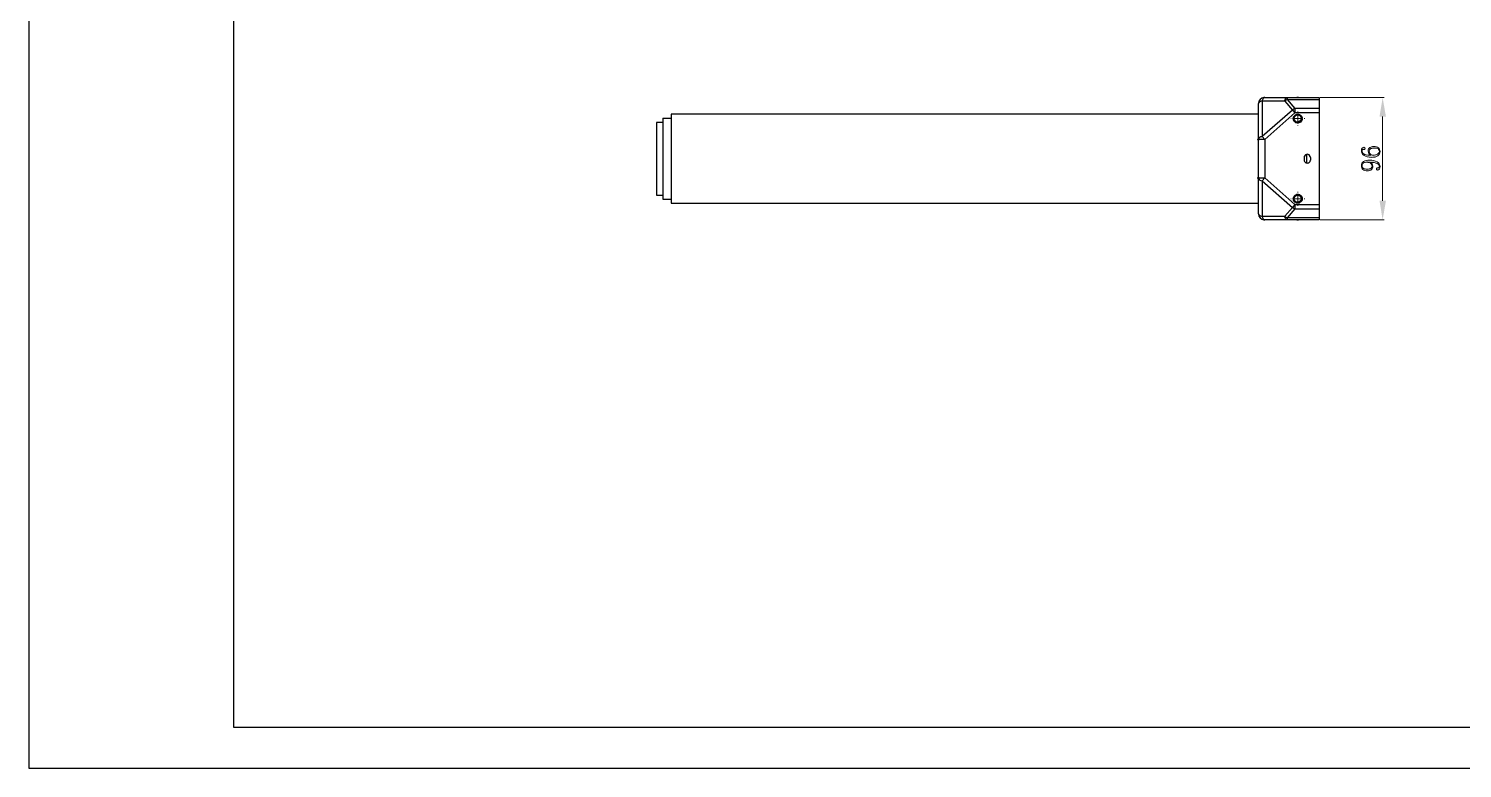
# Model space of a CAD drawing. Header units: millimetres. Extents: x 0 to 297, y 0 to 210.
# Drawn here: x 0.3 to 174.7, y 0.2 to 90 of the extents above; entities that cross this region are included whole.
import ezdxf

# ---------------------------------------------------------------- set-up
doc = ezdxf.new("R2010")
doc.units = ezdxf.units.MM

msp = doc.modelspace()

# ---------------------------------------------------------------- hatches: boundary and pattern name
h = msp.add_hatch(color=7)
h.dxf.hatch_style = 2
h.paths.add_polyline_path([(164.673386, 79.356813), (165.456588, 79.356813), (165.054386, 81.664015)])
h = msp.add_hatch(color=7)
edge = h.paths.add_edge_path(flags=0)
edge.add_spline(control_points=[(149.941386, 76.732164), (150.022868, 76.732164), (150.089535, 76.665497), (150.089535, 76.584015), (150.089535, 76.502533), (150.022868, 76.435866), (149.941386, 76.435866), (149.941386, 76.435866), (149.92029, 76.435866), (149.92029, 76.435866), (149.838808, 76.435866), (149.772141, 76.502533), (149.772141, 76.584015), (149.772141, 76.665497), (149.838808, 76.732164), (149.92029, 76.732164), (149.92029, 76.732164), (149.941386, 76.732164), (149.941386, 76.732164)], knot_values=[0, 0, 0, 0, 1, 1, 1, 2, 2, 2, 3, 3, 3, 4, 4, 4, 5, 5, 5, 6, 6, 6, 6], degree=3, periodic=1)
h = msp.add_hatch(color=7)
edge = h.paths.add_edge_path(flags=0)
edge.add_spline(control_points=[(163.170588, 72.964515), (163.361088, 72.964515), (163.50929, 73.006813), (163.615088, 73.070313), (163.69979, 73.155015), (163.76329, 73.239611), (163.76329, 73.345515), (163.76329, 73.472515), (163.69979, 73.578313), (163.57279, 73.684111), (163.44579, 73.768813), (163.339886, 73.811111), (163.234088, 73.811111), (163.022386, 73.811111), (162.853088, 73.790015), (162.726088, 73.726515), (162.62029, 73.641813), (162.55679, 73.536015), (162.55679, 73.387813), (162.55679, 73.239611), (162.599088, 73.133813), (162.726088, 73.070313), (162.831886, 73.006813), (162.980088, 72.964515), (163.170588, 72.964515), (163.170588, 72.964515), (163.170588, 72.964515), (163.170588, 72.964515)], knot_values=[0, 0, 0, 0, 1, 1, 1, 2, 2, 2, 3, 3, 3, 4, 4, 4, 5, 5, 5, 6, 6, 6, 7, 7, 7, 8, 8, 8, 9, 9, 9, 9], degree=3, periodic=1)
edge = h.paths.add_edge_path(flags=0)
edge.add_spline(control_points=[(163.869088, 73.324313), (163.869088, 73.155015), (163.805588, 73.006813), (163.69979, 72.922111), (163.593886, 72.816313), (163.424588, 72.752813), (163.170588, 72.752813), (162.980088, 72.752813), (162.81079, 72.816313), (162.662588, 72.922111), (162.535588, 73.028015), (162.472088, 73.197313), (162.472088, 73.409015), (162.472088, 73.620611), (162.55679, 73.768813), (162.726088, 73.895813), (162.895386, 74.022813), (163.149386, 74.065111), (163.466886, 74.065111), (163.82679, 74.065111), (164.14429, 74.001611), (164.377088, 73.853515), (164.609886, 73.726515), (164.736886, 73.514813), (164.736886, 73.282015), (164.736886, 73.176111), (164.694588, 73.070313), (164.65229, 72.985611), (164.58879, 72.901015), (164.52529, 72.858611), (164.440588, 72.858611), (164.39829, 72.858611), (164.377088, 72.879813), (164.33479, 72.901015), (164.292386, 72.922111), (164.292386, 72.964515), (164.292386, 73.006813), (164.292386, 73.070313), (164.313588, 73.091515), (164.33479, 73.112611), (164.377088, 73.133813), (164.419386, 73.133813), (164.482886, 73.133813), (164.52529, 73.133813), (164.546386, 73.155015), (164.567588, 73.155015), (164.58879, 73.155015), (164.609886, 73.176111), (164.609886, 73.176111), (164.631088, 73.197313), (164.631088, 73.197313), (164.631088, 73.218515), (164.65229, 73.239611), (164.65229, 73.260813), (164.65229, 73.303111), (164.65229, 73.451313), (164.546386, 73.557111), (164.377088, 73.663015), (164.20779, 73.747611), (163.911386, 73.811111), (163.50929, 73.811111), (163.615088, 73.768813), (163.69979, 73.705313), (163.76329, 73.620611), (163.82679, 73.536015), (163.869088, 73.451313), (163.869088, 73.324313), (163.869088, 73.324313), (163.869088, 73.324313), (163.869088, 73.324313)], knot_values=[0, 0, 0, 0, 1, 1, 1, 2, 2, 2, 3, 3, 3, 4, 4, 4, 5, 5, 5, 6, 6, 6, 7, 7, 7, 8, 8, 8, 9, 9, 9, 10, 10, 10, 11, 11, 11, 12, 12, 12, 13, 13, 13, 14, 14, 14, 15, 15, 15, 16, 16, 16, 17, 17, 17, 18, 18, 18, 19, 19, 19, 20, 20, 20, 21, 21, 21, 22, 22, 22, 23, 23, 23, 23], degree=3, periodic=1)
edge = h.paths.add_edge_path(flags=0)
edge.add_spline(control_points=[(163.82679, 74.657813), (164.08079, 74.657813), (164.292386, 74.721313), (164.419386, 74.806015), (164.567588, 74.890611), (164.65229, 74.996515), (164.65229, 75.123515), (164.65229, 75.271611), (164.58879, 75.356313), (164.504088, 75.441015), (164.39829, 75.504515), (164.228886, 75.525611), (163.95379, 75.525611), (163.784386, 75.525611), (163.657386, 75.504515), (163.551588, 75.419813), (163.466886, 75.356313), (163.424588, 75.271611), (163.424588, 75.165813), (163.424588, 75.060015), (163.44579, 74.975313), (163.50929, 74.890611), (163.551588, 74.806015), (163.657386, 74.742515), (163.82679, 74.657813), (163.82679, 74.657813), (163.82679, 74.657813), (163.82679, 74.657813)], knot_values=[0, 0, 0, 0, 1, 1, 1, 2, 2, 2, 3, 3, 3, 4, 4, 4, 5, 5, 5, 6, 6, 6, 7, 7, 7, 8, 8, 8, 9, 9, 9, 9], degree=3, periodic=1)
edge = h.paths.add_edge_path(flags=0)
edge.add_spline(control_points=[(163.297588, 75.165813), (163.297588, 75.377515), (163.361088, 75.525611), (163.488088, 75.610313), (163.63629, 75.695015), (163.784386, 75.737313), (163.95379, 75.737313), (164.228886, 75.737313), (164.419386, 75.673813), (164.546386, 75.568015), (164.673386, 75.441015), (164.736886, 75.292813), (164.736886, 75.123515), (164.736886, 74.890611), (164.631088, 74.721313), (164.46179, 74.594313), (164.292386, 74.467313), (164.038386, 74.403813), (163.69979, 74.403813), (163.297588, 74.403813), (163.00129, 74.488515), (162.789588, 74.636611), (162.577886, 74.784813), (162.472088, 74.975313), (162.472088, 75.229313), (162.472088, 75.356313), (162.49329, 75.462111), (162.577886, 75.525611), (162.641386, 75.610313), (162.704886, 75.631515), (162.74729, 75.631515), (162.81079, 75.631515), (162.831886, 75.631515), (162.87429, 75.610313), (162.895386, 75.589111), (162.916588, 75.546813), (162.916588, 75.504515), (162.916588, 75.462111), (162.895386, 75.419813), (162.87429, 75.398611), (162.853088, 75.377515), (162.81079, 75.356313), (162.768386, 75.356313), (162.74729, 75.356313), (162.74729, 75.377515), (162.726088, 75.377515), (162.704886, 75.377515), (162.68379, 75.377515), (162.662588, 75.377515), (162.641386, 75.377515), (162.599088, 75.356313), (162.577886, 75.335111), (162.55679, 75.314015), (162.55679, 75.271611), (162.55679, 75.208111), (162.55679, 75.060015), (162.62029, 74.933015), (162.74729, 74.827111), (162.87429, 74.721313), (163.170588, 74.657813), (163.615088, 74.657813), (163.50929, 74.721313), (163.424588, 74.784813), (163.38229, 74.869515), (163.31879, 74.975313), (163.297588, 75.060015), (163.297588, 75.165813)], knot_values=[0, 0, 0, 0, 1, 1, 1, 2, 2, 2, 3, 3, 3, 4, 4, 4, 5, 5, 5, 6, 6, 6, 7, 7, 7, 8, 8, 8, 9, 9, 9, 10, 10, 10, 11, 11, 11, 12, 12, 12, 13, 13, 13, 14, 14, 14, 15, 15, 15, 16, 16, 16, 17, 17, 17, 18, 18, 18, 19, 19, 19, 20, 20, 20, 21, 21, 21, 22, 22, 22, 22], degree=3, periodic=1)
h = msp.add_hatch(color=7)
edge = h.paths.add_edge_path(flags=0)
edge.add_spline(control_points=[(149.92029, 71.757962), (149.838808, 71.757962), (149.772141, 71.824629), (149.772141, 71.906111), (149.772141, 71.987593), (149.838808, 72.05426), (149.92029, 72.05426), (149.92029, 72.05426), (149.941386, 72.05426), (149.941386, 72.05426), (150.022868, 72.05426), (150.089535, 71.987593), (150.089535, 71.906111), (150.089535, 71.824629), (150.022868, 71.757962), (149.941386, 71.757962), (149.941386, 71.757962), (149.92029, 71.757962), (149.92029, 71.757962)], knot_values=[0, 0, 0, 0, 1, 1, 1, 2, 2, 2, 3, 3, 3, 4, 4, 4, 5, 5, 5, 6, 6, 6, 6], degree=3, periodic=1)
h = msp.add_hatch(color=7)
h.dxf.hatch_style = 2
h.paths.add_polyline_path([(164.673386, 69.133313), (165.456588, 69.133313), (165.054386, 66.826111)])

# ---------------------------------------------------------------- linework, layer by layer
at = {"color": 7, "lineweight": 30}
for points in [[(0.335315, 209.701111), (0.335315, 0.151111)], [(25.26979, 204.705813), (25.26979, 5.146515)], [(25.26979, 5.146515), (291.71579, 5.146515)], [(0.335315, 0.151111), (296.689815, 0.151111)]]:
    msp.add_lwpolyline(points, dxfattribs=at)
at = {"color": 7, "lineweight": 25}
for points in [[(149.92029, 80.902015), (149.92029, 76.584015)], [(150.385886, 81.240611), (150.385886, 76.943813)], [(153.137588, 81.240611), (150.385886, 81.240611)], [(150.703386, 81.664015), (153.433886, 81.664015)], [(153.137588, 81.240611), (153.15879, 81.346515), (153.179886, 81.431111), (153.264588, 81.558111), (153.34929, 81.642813), (153.391588, 81.664015), (153.433886, 81.664015)], [(153.433886, 81.452313), (153.41279, 81.431111), (153.391588, 81.410015), (153.34929, 81.410015), (153.306886, 81.367611), (153.28579, 81.367611), (153.243386, 81.346515), (153.22229, 81.325313), (153.201088, 81.304111), (153.179886, 81.283015), (153.15879, 81.261813), (153.137588, 81.240611)], [(153.137588, 81.240611), (154.068886, 80.161111)], [(153.433886, 81.664015), (153.433886, 81.621611), (153.433886, 81.452313)], [(153.433886, 81.664015), (154.61929, 81.664015)], [(153.433886, 81.452313), (154.386386, 80.351611)], [(153.433886, 81.452313), (157.34979, 81.452313), (157.34979, 80.351611)], [(154.386386, 80.351611), (154.344088, 80.330515), (154.322886, 80.330515), (154.30179, 80.309313), (154.259386, 80.288111), (154.23829, 80.288111), (154.217088, 80.267015), (154.195886, 80.245813), (154.17479, 80.224611), (154.132386, 80.203515), (154.11129, 80.203515), (154.068886, 80.161111)], [(154.386386, 80.351611), (154.386386, 80.097611), (154.386386, 79.801313)], [(157.34979, 80.351611), (154.386386, 80.351611)], [(154.725088, 81.664015), (154.61929, 81.664015)], [(154.640386, 81.664015), (154.80979, 81.664015)], [(154.830886, 81.664015), (154.725088, 81.664015)], [(154.830886, 81.664015), (157.34979, 81.664015), (157.34979, 81.452313)], [(157.34979, 80.351611), (157.34979, 79.801313)], [(77.46679, 78.658313), (76.70479, 78.658313)], [(76.70479, 78.658313), (76.70479, 69.831813)], [(77.46679, 79.166313), (77.46679, 74.255611)], [(77.46679, 79.166313), (78.48279, 79.166313)], [(77.46679, 79.166313), (77.46679, 74.255611), (77.46679, 69.345015)], [(149.92029, 79.653111), (78.48279, 79.653111)], [(78.48279, 79.653111), (78.48279, 68.837015)], [(78.48279, 79.653111), (78.48279, 68.837015)], [(154.068886, 80.161111), (150.385886, 76.943813)], [(154.386386, 79.801313), (150.703386, 76.584015)], [(154.068886, 80.161111), (154.386386, 79.801313)], [(154.195886, 79.018111), (154.195886, 79.060515), (154.17479, 79.081611), (154.17479, 79.124015)], [(155.275386, 79.124015), (155.275386, 79.081611), (155.25429, 79.081611), (155.25429, 78.975813), (155.233088, 78.954611), (155.233088, 78.933515), (155.211886, 78.891111), (155.19079, 78.827611), (155.042588, 78.679515), (155.00029, 78.658313), (154.87329, 78.594813), (154.830886, 78.594813), (154.767386, 78.573611), (154.68279, 78.573611), (154.61929, 78.594813), (154.576886, 78.594813), (154.55579, 78.616015), (154.513386, 78.616015), (154.449886, 78.637111), (154.322886, 78.764111), (154.30179, 78.764111), (154.280588, 78.785313), (154.280588, 78.806515), (154.259386, 78.827611), (154.259386, 78.870015), (154.23829, 78.891111), (154.217088, 78.912313), (154.217088, 78.954611), (154.195886, 78.975813), (154.195886, 79.018111)], [(157.34979, 79.801313), (154.386386, 79.801313)], [(155.275386, 79.124015), (155.25429, 79.166313), (155.25429, 79.208611)], [(157.34979, 79.801313), (157.34979, 68.688813)], [(150.385886, 76.943813), (150.343588, 76.943813), (150.30129, 76.922611), (150.258886, 76.922611), (150.195386, 76.901515), (150.153088, 76.880313), (150.04729, 76.774515), (150.004886, 76.753313), (149.941386, 76.626313)], [(150.385886, 76.943813), (150.703386, 76.584015)], [(149.941386, 76.626313), (149.92029, 76.584015)], [(149.92029, 76.584015), (149.92029, 71.906111)], [(149.941386, 76.626313), (149.941386, 76.584015)], [(150.153088, 76.584015), (149.941386, 76.584015)], [(150.703386, 76.584015), (150.153088, 76.584015)], [(150.703386, 76.584015), (150.703386, 71.906111)], [(77.46679, 74.255611), (77.46679, 69.345015), (78.48279, 69.345015)], [(155.804588, 74.784813), (155.804588, 73.705313)], [(156.27029, 74.403813), (156.27029, 74.086313)], [(149.92029, 71.906111), (149.941386, 71.863813)], [(149.941386, 71.906111), (149.941386, 71.863813)], [(149.941386, 71.906111), (150.153088, 71.906111)], [(150.153088, 71.906111), (150.703386, 71.906111), (150.385886, 71.546313)], [(150.385886, 71.546313), (154.068886, 68.329015)], [(150.385886, 71.546313), (150.385886, 67.249515)], [(150.703386, 71.906111), (154.386386, 68.688813)], [(76.70479, 69.831813), (77.46679, 69.831813)], [(78.48279, 68.837015), (149.92029, 68.837015)], [(154.068886, 68.329015), (153.137588, 67.249515)], [(154.386386, 68.138515), (153.433886, 67.059015)], [(154.386386, 68.688813), (154.068886, 68.329015)], [(154.068886, 68.329015), (154.090088, 68.329015), (154.11129, 68.307813), (154.132386, 68.286611), (154.17479, 68.265515), (154.217088, 68.223111), (154.23829, 68.223111), (154.259386, 68.202015), (154.30179, 68.180813), (154.322886, 68.159611), (154.344088, 68.159611), (154.386386, 68.138515)], [(154.17479, 69.366111), (154.195886, 69.323813), (154.195886, 69.281515)], [(154.386386, 68.688813), (154.386386, 68.392515), (154.386386, 68.138515)], [(154.386386, 68.688813), (157.34979, 68.688813)], [(154.386386, 68.138515), (157.34979, 68.138515)], [(155.25429, 69.472015), (155.25429, 69.408515), (155.275386, 69.408515), (155.275386, 69.366111)], [(157.34979, 68.688813), (157.34979, 68.138515)], [(157.34979, 68.138515), (157.34979, 67.059015)], [(150.385886, 67.249515), (153.137588, 67.249515)], [(153.137588, 67.249515), (153.15879, 67.228313), (153.179886, 67.207111), (153.243386, 67.143611), (153.28579, 67.143611), (153.34929, 67.080111), (153.391588, 67.080111), (153.41279, 67.059015), (153.433886, 67.059015)], [(157.34979, 67.059015), (153.433886, 67.059015)], [(154.61929, 66.826111), (153.433886, 66.826111)], [(154.61929, 66.826111), (154.725088, 66.826111)], [(154.830886, 66.826111), (154.640386, 66.826111)], [(154.725088, 66.826111), (154.830886, 66.826111)], [(157.34979, 66.826111), (154.830886, 66.826111)], [(157.34979, 67.059015), (157.34979, 66.826111)]]:
    msp.add_lwpolyline(points, dxfattribs=at)
at = {"color": 7, "lineweight": 15}
for points in [[(157.455588, 81.664015), (165.244886, 81.664015)], [(153.941886, 79.124015), (153.878386, 79.124015)], [(154.725088, 79.505015), (154.725088, 79.124015), (154.344088, 79.124015)], [(154.725088, 79.970611), (154.725088, 79.886015)], [(154.725088, 79.124015), (154.725088, 78.721813)], [(154.725088, 79.124015), (155.106088, 79.124015)], [(155.50829, 79.124015), (155.57179, 79.124015)], [(165.054386, 79.356813), (165.054386, 69.133313)], [(154.725088, 78.340813), (154.725088, 78.277313)], [(154.725088, 69.768313), (154.725088, 69.366111), (154.344088, 69.366111)], [(154.725088, 70.234015), (154.725088, 70.149313)], [(153.941886, 69.366111), (153.878386, 69.366111)], [(154.725088, 69.366111), (154.725088, 68.985111)], [(154.725088, 69.366111), (155.106088, 69.366111)], [(154.725088, 68.604111), (154.725088, 68.519515)], [(155.50829, 69.366111), (155.57179, 69.366111)], [(157.455588, 66.826111), (165.244886, 66.826111)]]:
    msp.add_lwpolyline(points, dxfattribs=at)
at = {"color": 7, "lineweight": 25}
for points, knots in [([(150.703386, 81.664015), (150.703386, 81.664015), (150.597588, 81.664015), (150.597588, 81.664015), (150.262096, 81.611098), (149.976699, 81.360203), (149.941386, 81.007813), (149.941386, 81.007813), (149.92029, 80.902015), (149.92029, 80.902015)], [0, 0, 0, 0, 1, 1, 1, 2, 2, 2, 3, 3, 3, 3]), ([(150.385886, 81.240611), (150.385886, 81.240611), (150.30129, 81.219515), (150.30129, 81.219515), (150.155592, 81.206109), (149.980191, 81.09001), (149.941386, 80.944313), (149.941386, 80.944313), (149.92029, 80.902015), (149.92029, 80.902015)], [0, 0, 0, 0, 1, 1, 1, 2, 2, 2, 3, 3, 3, 3]), ([(150.385886, 81.240611), (150.385886, 81.240611), (150.42829, 81.346515), (150.42829, 81.346515), (150.463603, 81.475914), (150.520012, 81.617801), (150.661088, 81.664015), (150.661088, 81.664015), (150.703386, 81.664015), (150.703386, 81.664015)], [0, 0, 0, 0, 1, 1, 1, 2, 2, 2, 3, 3, 3, 3]), ([(154.17479, 79.124015), (154.17479, 79.124015), (154.17479, 79.166313), (154.17479, 79.166313), (154.17479, 79.166313), (154.195886, 79.166313), (154.195886, 79.166313), (154.195886, 79.166313), (154.195886, 79.272111), (154.195886, 79.272111), (154.195886, 79.272111), (154.217088, 79.272111), (154.217088, 79.272111), (154.217088, 79.272111), (154.217088, 79.314515), (154.217088, 79.314515), (154.307399, 79.555815), (154.560693, 79.687683), (154.80979, 79.653111), (154.80979, 79.653111), (154.87329, 79.632015), (154.87329, 79.632015), (154.87329, 79.632015), (154.894386, 79.632015), (154.894386, 79.632015), (154.894386, 79.632015), (154.93679, 79.610813), (154.93679, 79.610813), (154.93679, 79.610813), (155.00029, 79.589611), (155.00029, 79.589611), (155.00029, 79.589611), (155.042588, 79.547313), (155.042588, 79.547313), (155.042588, 79.547313), (155.084886, 79.526111), (155.084886, 79.526111), (155.084886, 79.526111), (155.148386, 79.462611), (155.148386, 79.462611), (155.148386, 79.462611), (155.148386, 79.441515), (155.148386, 79.441515), (155.148386, 79.441515), (155.19079, 79.399111), (155.19079, 79.399111), (155.19079, 79.399111), (155.19079, 79.378015), (155.19079, 79.378015), (155.19079, 79.378015), (155.233088, 79.335611), (155.233088, 79.335611), (155.233088, 79.335611), (155.233088, 79.293313), (155.233088, 79.293313), (155.233088, 79.293313), (155.25429, 79.272111), (155.25429, 79.272111), (155.25429, 79.272111), (155.25429, 79.208611), (155.25429, 79.208611)], [0, 0, 0, 0, 1, 1, 1, 2, 2, 2, 3, 3, 3, 4, 4, 4, 5, 5, 5, 6, 6, 6, 7, 7, 7, 8, 8, 8, 9, 9, 9, 10, 10, 10, 11, 11, 11, 12, 12, 12, 13, 13, 13, 14, 14, 14, 15, 15, 15, 16, 16, 16, 17, 17, 17, 18, 18, 18, 19, 19, 19, 20, 20, 20, 20]), ([(154.280588, 79.145111), (154.280588, 78.912313), (154.471088, 78.700611), (154.703886, 78.700611), (154.93679, 78.700611), (155.148386, 78.912313), (155.148386, 79.145111), (155.148386, 79.378015), (154.93679, 79.568515), (154.703886, 79.568515), (154.471088, 79.568515), (154.280588, 79.378015), (154.280588, 79.145111), (154.280588, 79.145111), (154.280588, 79.145111), (154.280588, 79.145111)], [0, 0, 0, 0, 1, 1, 1, 2, 2, 2, 3, 3, 3, 4, 4, 4, 5, 5, 5, 5]), ([(156.27029, 74.403813), (156.27029, 74.403813), (156.249088, 74.509611), (156.249088, 74.509611), (156.166891, 74.894492), (155.624706, 74.879005), (155.50829, 74.509611), (155.50829, 74.509611), (155.50829, 74.403813), (155.50829, 74.403813), (155.50829, 74.403813), (155.50829, 74.086313), (155.50829, 74.086313), (155.50829, 74.086313), (155.50829, 74.001611), (155.50829, 74.001611), (155.50829, 74.001611), (155.550588, 73.895813), (155.550588, 73.895813), (155.550588, 73.895813), (155.614088, 73.811111), (155.614088, 73.811111), (155.614088, 73.811111), (155.69879, 73.747611), (155.69879, 73.747611), (155.69879, 73.747611), (155.783386, 73.726515), (155.783386, 73.726515), (155.783386, 73.726515), (155.88929, 73.705313), (155.88929, 73.705313), (155.88929, 73.705313), (155.995088, 73.726515), (155.995088, 73.726515), (155.995088, 73.726515), (156.07979, 73.747611), (156.07979, 73.747611), (156.07979, 73.747611), (156.164386, 73.811111), (156.164386, 73.811111), (156.164386, 73.811111), (156.227886, 73.895813), (156.227886, 73.895813), (156.227886, 73.895813), (156.249088, 74.001611), (156.249088, 74.001611), (156.249088, 74.001611), (156.27029, 74.086313), (156.27029, 74.086313)], [0, 0, 0, 0, 1, 1, 1, 2, 2, 2, 3, 3, 3, 4, 4, 4, 5, 5, 5, 6, 6, 6, 7, 7, 7, 8, 8, 8, 9, 9, 9, 10, 10, 10, 11, 11, 11, 12, 12, 12, 13, 13, 13, 14, 14, 14, 15, 15, 15, 16, 16, 16, 16]), ([(149.92029, 71.906111), (149.92029, 71.906111), (149.92029, 67.588111), (149.92029, 67.588111), (149.92029, 67.588111), (149.941386, 67.545813), (149.941386, 67.545813), (149.983402, 67.376515), (150.152417, 67.320706), (150.30129, 67.270611), (150.30129, 67.270611), (150.385886, 67.249515), (150.385886, 67.249515)], [0, 0, 0, 0, 1, 1, 1, 2, 2, 2, 3, 3, 3, 4, 4, 4, 4]), ([(149.941386, 71.863813), (149.941386, 71.863813), (149.962588, 71.821515), (149.962588, 71.821515), (150.033214, 71.682097), (150.189106, 71.572807), (150.343588, 71.567515), (150.343588, 71.567515), (150.385886, 71.546313), (150.385886, 71.546313)], [0, 0, 0, 0, 1, 1, 1, 2, 2, 2, 3, 3, 3, 3]), ([(154.17479, 69.366111), (154.17479, 69.366111), (154.17479, 69.408515), (154.17479, 69.408515), (154.17479, 69.408515), (154.195886, 69.429611), (154.195886, 69.429611), (154.193804, 69.592983), (154.197015, 69.4409), (154.23829, 69.620111), (154.23829, 69.620111), (154.280588, 69.704813), (154.280588, 69.704813), (154.382893, 69.799992), (154.452391, 69.836717), (154.576886, 69.895313), (154.576886, 69.895313), (154.61929, 69.916515), (154.61929, 69.916515), (154.61929, 69.916515), (154.767386, 69.916515), (154.767386, 69.916515), (154.884191, 69.906602), (155.011896, 69.868114), (155.084886, 69.768313), (155.084886, 69.768313), (155.12729, 69.747111), (155.12729, 69.747111), (155.12729, 69.747111), (155.148386, 69.726015), (155.148386, 69.726015), (155.148386, 69.726015), (155.148386, 69.704813), (155.148386, 69.704813), (155.148386, 69.704813), (155.169588, 69.683611), (155.169588, 69.683611), (155.169588, 69.683611), (155.19079, 69.662515), (155.19079, 69.662515), (155.19079, 69.662515), (155.19079, 69.641313), (155.19079, 69.641313), (155.19079, 69.641313), (155.211886, 69.620111), (155.211886, 69.620111), (155.211886, 69.620111), (155.233088, 69.577813), (155.233088, 69.577813), (155.233088, 69.577813), (155.233088, 69.535515), (155.233088, 69.535515), (155.233088, 69.535515), (155.25429, 69.514313), (155.25429, 69.514313), (155.25429, 69.514313), (155.25429, 69.472015), (155.25429, 69.472015)], [0, 0, 0, 0, 1, 1, 1, 2, 2, 2, 3, 3, 3, 4, 4, 4, 5, 5, 5, 6, 6, 6, 7, 7, 7, 8, 8, 8, 9, 9, 9, 10, 10, 10, 11, 11, 11, 12, 12, 12, 13, 13, 13, 14, 14, 14, 15, 15, 15, 16, 16, 16, 17, 17, 17, 18, 18, 18, 19, 19, 19, 19]), ([(154.280588, 69.387313), (154.280588, 69.154515), (154.471088, 68.942813), (154.703886, 68.942813), (154.93679, 68.942813), (155.148386, 69.154515), (155.148386, 69.387313), (155.148386, 69.620111), (154.93679, 69.810611), (154.703886, 69.810611), (154.471088, 69.810611), (154.280588, 69.620111), (154.280588, 69.387313), (154.280588, 69.387313), (154.280588, 69.387313), (154.280588, 69.387313)], [0, 0, 0, 0, 1, 1, 1, 2, 2, 2, 3, 3, 3, 4, 4, 4, 5, 5, 5, 5]), ([(155.275386, 69.366111), (155.275386, 69.366111), (155.275386, 69.345015), (155.275386, 69.345015), (155.275386, 69.345015), (155.25429, 69.323813), (155.25429, 69.323813), (155.25429, 69.323813), (155.25429, 69.218015), (155.25429, 69.218015), (155.25429, 69.218015), (155.233088, 69.218015), (155.233088, 69.218015), (155.233088, 69.218015), (155.233088, 69.196813), (155.233088, 69.196813), (155.233088, 69.196813), (155.211886, 69.133313), (155.211886, 69.133313), (155.211886, 69.133313), (155.19079, 69.091015), (155.19079, 69.091015), (155.133993, 69.024587), (155.082804, 68.959711), (155.00029, 68.921611), (155.00029, 68.921611), (154.957886, 68.879313), (154.957886, 68.879313), (154.957886, 68.879313), (154.915588, 68.858111), (154.915588, 68.858111), (154.801006, 68.844), (154.845103, 68.829183), (154.68279, 68.837015), (154.68279, 68.837015), (154.61929, 68.837015), (154.61929, 68.837015), (154.61929, 68.837015), (154.576886, 68.858111), (154.576886, 68.858111), (154.576886, 68.858111), (154.55579, 68.858111), (154.55579, 68.858111), (154.55579, 68.858111), (154.513386, 68.879313), (154.513386, 68.879313), (154.513386, 68.879313), (154.449886, 68.900515), (154.449886, 68.900515), (154.449886, 68.900515), (154.407588, 68.942813), (154.407588, 68.942813), (154.407588, 68.942813), (154.36529, 68.964015), (154.36529, 68.964015), (154.36529, 68.964015), (154.280588, 69.048611), (154.280588, 69.048611), (154.280588, 69.048611), (154.280588, 69.069813), (154.280588, 69.069813), (154.280588, 69.069813), (154.259386, 69.091015), (154.259386, 69.091015), (154.259386, 69.091015), (154.259386, 69.112111), (154.259386, 69.112111), (154.259386, 69.112111), (154.217088, 69.154515), (154.217088, 69.154515), (154.217088, 69.154515), (154.217088, 69.218015), (154.217088, 69.218015), (154.217088, 69.218015), (154.195886, 69.239111), (154.195886, 69.239111), (154.195886, 69.239111), (154.195886, 69.281515), (154.195886, 69.281515)], [0, 0, 0, 0, 1, 1, 1, 2, 2, 2, 3, 3, 3, 4, 4, 4, 5, 5, 5, 6, 6, 6, 7, 7, 7, 8, 8, 8, 9, 9, 9, 10, 10, 10, 11, 11, 11, 12, 12, 12, 13, 13, 13, 14, 14, 14, 15, 15, 15, 16, 16, 16, 17, 17, 17, 18, 18, 18, 19, 19, 19, 20, 20, 20, 21, 21, 21, 22, 22, 22, 23, 23, 23, 24, 24, 24, 25, 25, 25, 26, 26, 26, 26]), ([(149.92029, 67.588111), (149.92029, 67.588111), (149.941386, 67.503515), (149.941386, 67.503515), (149.967209, 67.128512), (150.2537, 66.906192), (150.597588, 66.826111), (150.597588, 66.826111), (150.703386, 66.826111), (150.703386, 66.826111)], [0, 0, 0, 0, 1, 1, 1, 2, 2, 2, 3, 3, 3, 3]), ([(153.433886, 66.826111), (153.433886, 66.826111), (150.703386, 66.826111), (150.703386, 66.826111), (150.703386, 66.826111), (150.661088, 66.826111), (150.661088, 66.826111), (150.504102, 66.879804), (150.483288, 67.00571), (150.42829, 67.143611), (150.42829, 67.143611), (150.385886, 67.249515), (150.385886, 67.249515)], [0, 0, 0, 0, 1, 1, 1, 2, 2, 2, 3, 3, 3, 4, 4, 4, 4]), ([(153.433886, 67.059015), (153.433886, 67.059015), (153.433886, 66.889611), (153.433886, 66.889611), (153.433886, 66.889611), (153.433886, 66.826111), (153.433886, 66.826111), (153.433886, 66.826111), (153.391588, 66.826111), (153.391588, 66.826111), (153.280498, 66.8755), (153.187717, 67.030405), (153.15879, 67.143611), (153.15879, 67.143611), (153.137588, 67.249515), (153.137588, 67.249515)], [0, 0, 0, 0, 1, 1, 1, 2, 2, 2, 3, 3, 3, 4, 4, 4, 5, 5, 5, 5])]:
    msp.add_open_spline(points, degree=3, knots=knots, dxfattribs=at)
at = {"color": 7, "lineweight": 5}
for points, knots in [([(163.297588, 75.165813), (163.297588, 75.377515), (163.361088, 75.525611), (163.488088, 75.610313), (163.63629, 75.695015), (163.784386, 75.737313), (163.95379, 75.737313), (164.228886, 75.737313), (164.419386, 75.673813), (164.546386, 75.568015), (164.673386, 75.441015), (164.736886, 75.292813), (164.736886, 75.123515), (164.736886, 74.890611), (164.631088, 74.721313), (164.46179, 74.594313), (164.292386, 74.467313), (164.038386, 74.403813), (163.69979, 74.403813), (163.297588, 74.403813), (163.00129, 74.488515), (162.789588, 74.636611), (162.577886, 74.784813), (162.472088, 74.975313), (162.472088, 75.229313), (162.472088, 75.356313), (162.49329, 75.462111), (162.577886, 75.525611), (162.641386, 75.610313), (162.704886, 75.631515), (162.74729, 75.631515), (162.81079, 75.631515), (162.831886, 75.631515), (162.87429, 75.610313), (162.895386, 75.589111), (162.916588, 75.546813), (162.916588, 75.504515), (162.916588, 75.462111), (162.895386, 75.419813), (162.87429, 75.398611), (162.853088, 75.377515), (162.81079, 75.356313), (162.768386, 75.356313), (162.74729, 75.356313), (162.74729, 75.377515), (162.726088, 75.377515), (162.704886, 75.377515), (162.68379, 75.377515), (162.662588, 75.377515), (162.641386, 75.377515), (162.599088, 75.356313), (162.577886, 75.335111), (162.55679, 75.314015), (162.55679, 75.271611), (162.55679, 75.208111), (162.55679, 75.060015), (162.62029, 74.933015), (162.74729, 74.827111), (162.87429, 74.721313), (163.170588, 74.657813), (163.615088, 74.657813), (163.50929, 74.721313), (163.424588, 74.784813), (163.38229, 74.869515), (163.31879, 74.975313), (163.297588, 75.060015), (163.297588, 75.165813), (163.297588, 75.165813), (163.297588, 75.165813), (163.297588, 75.165813)], [0, 0, 0, 0, 1, 1, 1, 2, 2, 2, 3, 3, 3, 4, 4, 4, 5, 5, 5, 6, 6, 6, 7, 7, 7, 8, 8, 8, 9, 9, 9, 10, 10, 10, 11, 11, 11, 12, 12, 12, 13, 13, 13, 14, 14, 14, 15, 15, 15, 16, 16, 16, 17, 17, 17, 18, 18, 18, 19, 19, 19, 20, 20, 20, 21, 21, 21, 22, 22, 22, 23, 23, 23, 23]), ([(163.82679, 74.657813), (164.08079, 74.657813), (164.292386, 74.721313), (164.419386, 74.806015), (164.567588, 74.890611), (164.65229, 74.996515), (164.65229, 75.123515), (164.65229, 75.271611), (164.58879, 75.356313), (164.504088, 75.441015), (164.39829, 75.504515), (164.228886, 75.525611), (163.95379, 75.525611), (163.784386, 75.525611), (163.657386, 75.504515), (163.551588, 75.419813), (163.466886, 75.356313), (163.424588, 75.271611), (163.424588, 75.165813), (163.424588, 75.060015), (163.44579, 74.975313), (163.50929, 74.890611), (163.551588, 74.806015), (163.657386, 74.742515), (163.82679, 74.657813), (163.82679, 74.657813), (163.82679, 74.657813), (163.82679, 74.657813)], [0, 0, 0, 0, 1, 1, 1, 2, 2, 2, 3, 3, 3, 4, 4, 4, 5, 5, 5, 6, 6, 6, 7, 7, 7, 8, 8, 8, 9, 9, 9, 9]), ([(163.869088, 73.324313), (163.869088, 73.155015), (163.805588, 73.006813), (163.69979, 72.922111), (163.593886, 72.816313), (163.424588, 72.752813), (163.170588, 72.752813), (162.980088, 72.752813), (162.81079, 72.816313), (162.662588, 72.922111), (162.535588, 73.028015), (162.472088, 73.197313), (162.472088, 73.409015), (162.472088, 73.620611), (162.55679, 73.768813), (162.726088, 73.895813), (162.895386, 74.022813), (163.149386, 74.065111), (163.466886, 74.065111), (163.82679, 74.065111), (164.14429, 74.001611), (164.377088, 73.853515), (164.609886, 73.726515), (164.736886, 73.514813), (164.736886, 73.282015), (164.736886, 73.176111), (164.694588, 73.070313), (164.65229, 72.985611), (164.58879, 72.901015), (164.52529, 72.858611), (164.440588, 72.858611), (164.39829, 72.858611), (164.377088, 72.879813), (164.33479, 72.901015), (164.292386, 72.922111), (164.292386, 72.964515), (164.292386, 73.006813), (164.292386, 73.070313), (164.313588, 73.091515), (164.33479, 73.112611), (164.377088, 73.133813), (164.419386, 73.133813), (164.482886, 73.133813), (164.52529, 73.133813), (164.546386, 73.155015), (164.567588, 73.155015), (164.58879, 73.155015), (164.609886, 73.176111), (164.609886, 73.176111), (164.631088, 73.197313), (164.631088, 73.197313), (164.631088, 73.218515), (164.65229, 73.239611), (164.65229, 73.260813), (164.65229, 73.303111), (164.65229, 73.451313), (164.546386, 73.557111), (164.377088, 73.663015), (164.20779, 73.747611), (163.911386, 73.811111), (163.50929, 73.811111), (163.615088, 73.768813), (163.69979, 73.705313), (163.76329, 73.620611), (163.82679, 73.536015), (163.869088, 73.451313), (163.869088, 73.324313), (163.869088, 73.324313), (163.869088, 73.324313), (163.869088, 73.324313)], [0, 0, 0, 0, 1, 1, 1, 2, 2, 2, 3, 3, 3, 4, 4, 4, 5, 5, 5, 6, 6, 6, 7, 7, 7, 8, 8, 8, 9, 9, 9, 10, 10, 10, 11, 11, 11, 12, 12, 12, 13, 13, 13, 14, 14, 14, 15, 15, 15, 16, 16, 16, 17, 17, 17, 18, 18, 18, 19, 19, 19, 20, 20, 20, 21, 21, 21, 22, 22, 22, 23, 23, 23, 23]), ([(163.170588, 72.964515), (163.361088, 72.964515), (163.50929, 73.006813), (163.615088, 73.070313), (163.69979, 73.155015), (163.76329, 73.239611), (163.76329, 73.345515), (163.76329, 73.472515), (163.69979, 73.578313), (163.57279, 73.684111), (163.44579, 73.768813), (163.339886, 73.811111), (163.234088, 73.811111), (163.022386, 73.811111), (162.853088, 73.790015), (162.726088, 73.726515), (162.62029, 73.641813), (162.55679, 73.536015), (162.55679, 73.387813), (162.55679, 73.239611), (162.599088, 73.133813), (162.726088, 73.070313), (162.831886, 73.006813), (162.980088, 72.964515), (163.170588, 72.964515), (163.170588, 72.964515), (163.170588, 72.964515), (163.170588, 72.964515)], [0, 0, 0, 0, 1, 1, 1, 2, 2, 2, 3, 3, 3, 4, 4, 4, 5, 5, 5, 6, 6, 6, 7, 7, 7, 8, 8, 8, 9, 9, 9, 9])]:
    msp.add_open_spline(points, degree=3, knots=knots, dxfattribs=at)

doc.saveas('drawing.dxf')
